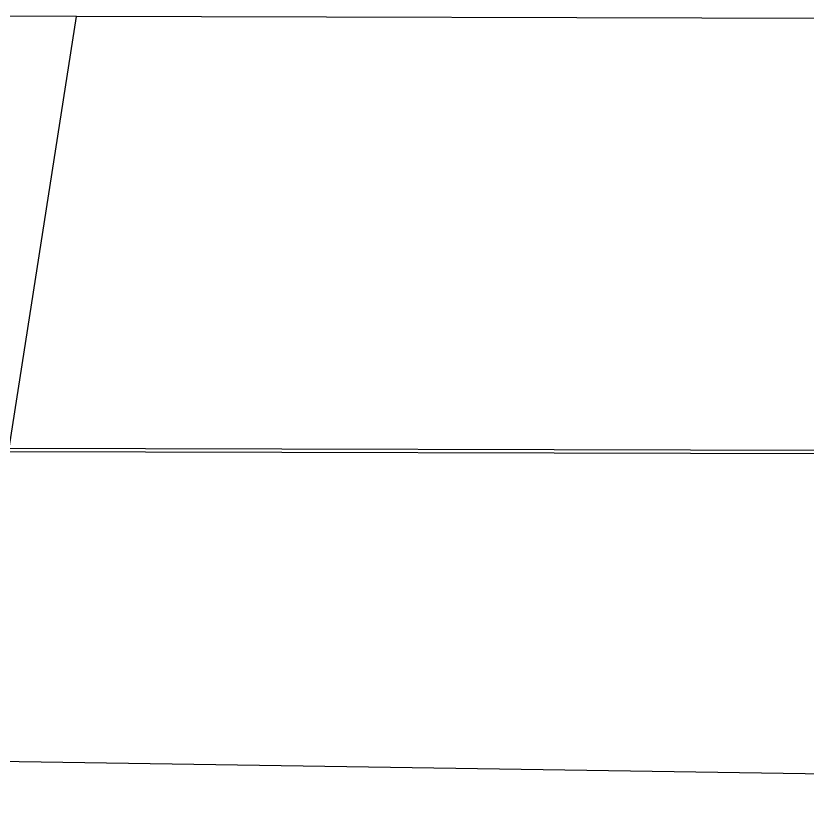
# Model space of a CAD drawing. Header units: metres. Extents: x -1164 to -1017, y 3 to 563.
# Drawn here: x -1072.048 to -1071.244, y 543.388 to 544.202 of the extents above; entities that cross this region are included whole.
import ezdxf

# ---------------------------------------------------------------- set-up
doc = ezdxf.new("R2010")
doc.units = ezdxf.units.M
doc.layers.add('A-DETL-GENF', color=7, linetype='Continuous', lineweight=9)
doc.layers.add('A-GENM', color=7, linetype='Continuous', lineweight=35)

# ---------------------------------------------------------------- blocks, each defined once
blk = doc.blocks.new('SCR_B_08_NE_3 - SCR_B_08_NE_3-5606375-DRG 2873021 - motorway level drainage')
at = {"layer": 'A-GENM', "color": 254, "lineweight": 25, "true_color": 0xd4d4d4}
for p, q in [((-1.00002, 0.00777), (0.00003, 0.00396)), ((0.06565, -0.43466), (0.00001, 0.00396)), ((0.00001, 0.00396), (0.08999, 0.00396)), ((0.06566, -0.43466), (-0.93439, -0.43085)), ((-0.93441, -0.43481), (0.06563, -0.43862))]:
    blk.add_line(p, q, dxfattribs=at)

msp = doc.modelspace()

# ---------------------------------------------------------------- linework, layer by layer
at = {"layer": 'A-DETL-GENF', "color": 161, "lineweight": 25, "true_color": 0xa3a3ff}
msp.add_line((-1068.4121644, 543.388454), (-1078.1095421, 543.537924), dxfattribs=at)

# ---------------------------------------------------------------- block references
at = {"layer": 'A-GENM', "color": 254, "lineweight": 25, "true_color": 0xd4d4d4, "extrusion": (0, 0, -1), "rotation": 0.3607987085985892}
msp.add_blockref('SCR_B_08_NE_3 - SCR_B_08_NE_3-5606375-DRG 2873021 - motorway level drainage', (1071.9868873, 544.1974374), dxfattribs=at)

doc.saveas('drawing.dxf')
